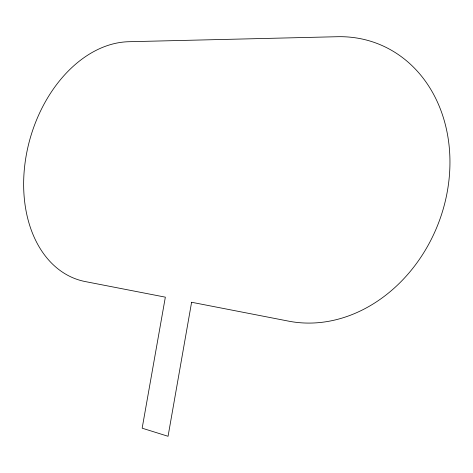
<?xml version="1.0" encoding="UTF-8"?>
<svg xmlns="http://www.w3.org/2000/svg" width="473" height="473" viewBox="0 0 473 473"><rect width="100%" height="100%" fill="white"/><g stroke="black" fill="none" stroke-linecap="round" stroke-linejoin="round"><path stroke-width="0.71" d="M191.6 302.265L168.057 436.283L142.16 428.189L165.349 297.156L85.288 281.577A122.826 86.973 -74.1 0 1 26.311 154.937A122.826 86.973 -74.1 0 1 128.65 41.725L337.35 36.717A146.246 121.987 -68.4 0 1 447.553 190.146A146.246 121.987 -68.4 0 1 288.69 321.161L191.6 302.265"/></g></svg>
